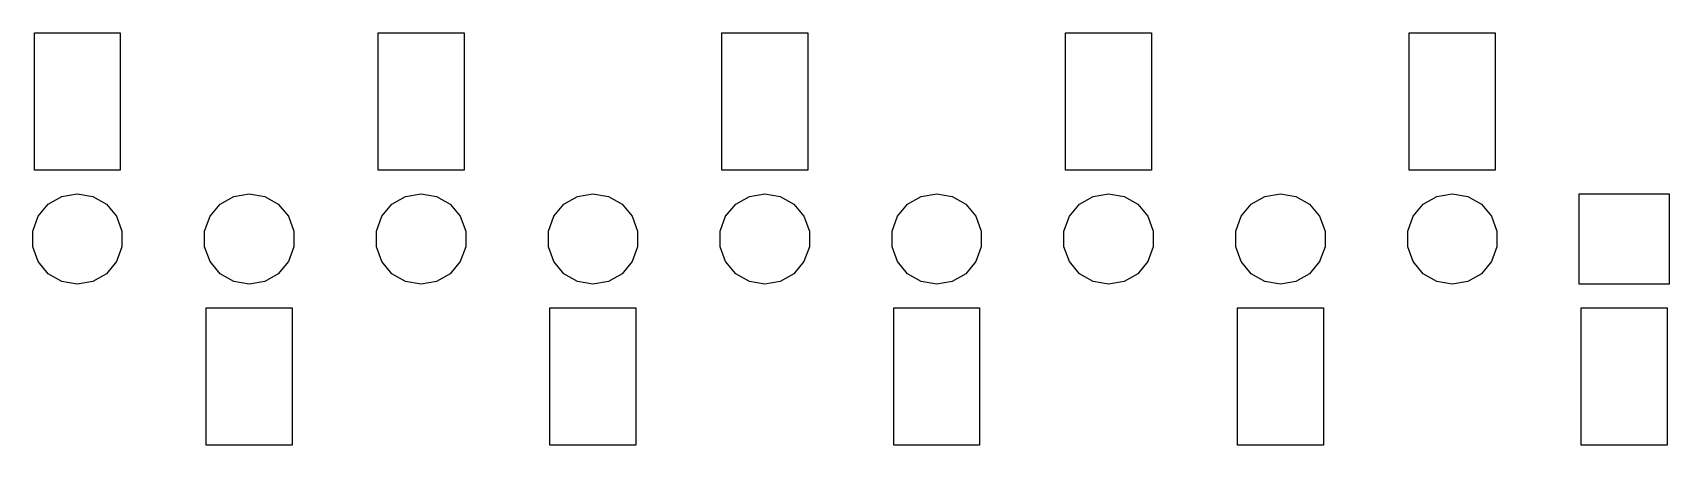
# Model space of a CAD drawing. Extents: x 129.5 to 148.5, y -110.4 to -83.6.
# Drawn here: x 129.48 to 148.53, y -110.4 to -105.6 of the extents above.
import ezdxf

# ---------------------------------------------------------------- set-up
doc = ezdxf.new("R2010")
doc.units = 0
doc.header["$MEASUREMENT"] = 0
doc.layers.add('BLACK', color=7, linetype='CONTINUOUS')

msp = doc.modelspace()

# ---------------------------------------------------------------- linework, layer by layer
at = {"layer": 'Black'}
for p, q in [((129.501, -107.201), (129.501, -105.601)), ((129.501, -105.601), (130.501, -105.601)), ((130.501, -105.601), (130.501, -107.201)), ((133.501, -107.201), (133.501, -105.601)), ((133.501, -105.601), (134.501, -105.601)), ((134.501, -105.601), (134.501, -107.201)), ((137.501, -107.201), (137.501, -105.601)), ((137.501, -105.601), (138.501, -105.601)), ((138.501, -105.601), (138.501, -107.201)), ((141.501, -107.201), (141.501, -105.601)), ((141.501, -105.601), (142.501, -105.601)), ((142.501, -105.601), (142.501, -107.201)), ((145.501, -107.201), (145.501, -105.601)), ((145.501, -105.601), (146.501, -105.601)), ((146.501, -105.601), (146.501, -107.201)), ((130.501, -107.201), (129.501, -107.201)), ((134.501, -107.201), (133.501, -107.201)), ((138.501, -107.201), (137.501, -107.201)), ((142.501, -107.201), (141.501, -107.201)), ((146.501, -107.201), (145.501, -107.201)), ((129.545, -107.737), (129.662, -107.597)), ((129.662, -107.597), (129.821, -107.506)), ((129.821, -107.506), (130.001, -107.474)), ((130.001, -107.474), (130.181, -107.506)), ((130.181, -107.506), (130.34, -107.597)), ((130.34, -107.597), (130.457, -107.737)), ((131.545, -107.737), (131.662, -107.597)), ((131.662, -107.597), (131.821, -107.506)), ((131.821, -107.506), (132.001, -107.474)), ((132.001, -107.474), (132.181, -107.506)), ((132.181, -107.506), (132.34, -107.597)), ((132.34, -107.597), (132.457, -107.737)), ((133.545, -107.737), (133.662, -107.597)), ((133.662, -107.597), (133.821, -107.506)), ((133.821, -107.506), (134.001, -107.474)), ((134.001, -107.474), (134.181, -107.506)), ((134.181, -107.506), (134.34, -107.597)), ((134.34, -107.597), (134.457, -107.737)), ((135.545, -107.737), (135.662, -107.597)), ((135.662, -107.597), (135.821, -107.506)), ((135.821, -107.506), (136.001, -107.474)), ((136.001, -107.474), (136.181, -107.506)), ((136.181, -107.506), (136.34, -107.597)), ((136.34, -107.597), (136.457, -107.737)), ((137.545, -107.737), (137.662, -107.597)), ((137.662, -107.597), (137.821, -107.506)), ((137.821, -107.506), (138.001, -107.474)), ((138.001, -107.474), (138.181, -107.506)), ((138.181, -107.506), (138.34, -107.597)), ((138.34, -107.597), (138.457, -107.737)), ((139.545, -107.737), (139.662, -107.597)), ((139.662, -107.597), (139.821, -107.506)), ((139.821, -107.506), (140.001, -107.474)), ((140.001, -107.474), (140.181, -107.506)), ((140.181, -107.506), (140.34, -107.597)), ((140.34, -107.597), (140.457, -107.737)), ((141.545, -107.737), (141.662, -107.597)), ((141.662, -107.597), (141.821, -107.506)), ((141.821, -107.506), (142.001, -107.474)), ((142.001, -107.474), (142.181, -107.506)), ((142.181, -107.506), (142.34, -107.597)), ((142.34, -107.597), (142.457, -107.737)), ((143.545, -107.737), (143.662, -107.597)), ((143.662, -107.597), (143.821, -107.506)), ((143.821, -107.506), (144.001, -107.474)), ((144.001, -107.474), (144.181, -107.506)), ((144.181, -107.506), (144.34, -107.597)), ((144.34, -107.597), (144.457, -107.737)), ((145.545, -107.737), (145.662, -107.597)), ((145.662, -107.597), (145.821, -107.506)), ((145.821, -107.506), (146.001, -107.474)), ((146.001, -107.474), (146.181, -107.506)), ((146.181, -107.506), (146.34, -107.597)), ((146.34, -107.597), (146.457, -107.737)), ((147.476, -108.526), (147.476, -107.476)), ((147.476, -107.476), (147.99, -107.476)), ((147.99, -107.476), (148.001, -107.474)), ((148.001, -107.474), (148.012, -107.476)), ((148.012, -107.476), (148.526, -107.476)), ((148.526, -107.476), (148.526, -108.526)), ((129.482, -107.909), (129.545, -107.737)), ((130.457, -107.737), (130.52, -107.909)), ((131.482, -107.909), (131.545, -107.737)), ((132.457, -107.737), (132.52, -107.909)), ((133.482, -107.909), (133.545, -107.737)), ((134.457, -107.737), (134.52, -107.909)), ((135.482, -107.909), (135.545, -107.737)), ((136.457, -107.737), (136.52, -107.909)), ((137.482, -107.909), (137.545, -107.737)), ((138.457, -107.737), (138.52, -107.909)), ((139.482, -107.909), (139.545, -107.737)), ((140.457, -107.737), (140.52, -107.909)), ((141.482, -107.909), (141.545, -107.737)), ((142.457, -107.737), (142.52, -107.909)), ((143.482, -107.909), (143.545, -107.737)), ((144.457, -107.737), (144.52, -107.909)), ((145.482, -107.909), (145.545, -107.737)), ((146.457, -107.737), (146.52, -107.909)), ((129.482, -108.092), (129.482, -107.909)), ((130.52, -107.909), (130.52, -108.092)), ((131.482, -108.092), (131.482, -107.909)), ((132.52, -107.909), (132.52, -108.092)), ((133.482, -108.092), (133.482, -107.909)), ((134.52, -107.909), (134.52, -108.092)), ((135.482, -108.092), (135.482, -107.909)), ((136.52, -107.909), (136.52, -108.092)), ((137.482, -108.092), (137.482, -107.909)), ((138.52, -107.909), (138.52, -108.092)), ((139.482, -108.092), (139.482, -107.909)), ((140.52, -107.909), (140.52, -108.092)), ((141.482, -108.092), (141.482, -107.909)), ((142.52, -107.909), (142.52, -108.092)), ((143.482, -108.092), (143.482, -107.909)), ((144.52, -107.909), (144.52, -108.092)), ((145.482, -108.092), (145.482, -107.909)), ((146.52, -107.909), (146.52, -108.092)), ((129.545, -108.264), (129.482, -108.092)), ((130.52, -108.092), (130.457, -108.264)), ((131.545, -108.264), (131.482, -108.092)), ((132.52, -108.092), (132.457, -108.264)), ((133.545, -108.264), (133.482, -108.092)), ((134.52, -108.092), (134.457, -108.264)), ((135.545, -108.264), (135.482, -108.092)), ((136.52, -108.092), (136.457, -108.264)), ((137.545, -108.264), (137.482, -108.092)), ((138.52, -108.092), (138.457, -108.264)), ((139.545, -108.264), (139.482, -108.092)), ((140.52, -108.092), (140.457, -108.264)), ((141.545, -108.264), (141.482, -108.092)), ((142.52, -108.092), (142.457, -108.264)), ((143.545, -108.264), (143.482, -108.092)), ((144.52, -108.092), (144.457, -108.264)), ((145.545, -108.264), (145.482, -108.092)), ((146.52, -108.092), (146.457, -108.264)), ((129.662, -108.405), (129.545, -108.264)), ((130.457, -108.264), (130.34, -108.405)), ((131.662, -108.405), (131.545, -108.264)), ((132.457, -108.264), (132.34, -108.405)), ((133.662, -108.405), (133.545, -108.264)), ((134.457, -108.264), (134.34, -108.405)), ((135.662, -108.405), (135.545, -108.264)), ((136.457, -108.264), (136.34, -108.405)), ((137.662, -108.405), (137.545, -108.264)), ((138.457, -108.264), (138.34, -108.405)), ((139.662, -108.405), (139.545, -108.264)), ((140.457, -108.264), (140.34, -108.405)), ((141.662, -108.405), (141.545, -108.264)), ((142.457, -108.264), (142.34, -108.405)), ((143.662, -108.405), (143.545, -108.264)), ((144.457, -108.264), (144.34, -108.405)), ((145.662, -108.405), (145.545, -108.264)), ((146.457, -108.264), (146.34, -108.405)), ((129.821, -108.496), (129.662, -108.405)), ((130.001, -108.528), (129.821, -108.496)), ((130.181, -108.496), (130.001, -108.528)), ((130.34, -108.405), (130.181, -108.496)), ((131.821, -108.496), (131.662, -108.405)), ((132.001, -108.528), (131.821, -108.496)), ((132.181, -108.496), (132.001, -108.528)), ((132.34, -108.405), (132.181, -108.496)), ((133.821, -108.496), (133.662, -108.405)), ((134.001, -108.528), (133.821, -108.496)), ((134.181, -108.496), (134.001, -108.528)), ((134.34, -108.405), (134.181, -108.496)), ((135.821, -108.496), (135.662, -108.405)), ((136.001, -108.528), (135.821, -108.496)), ((136.181, -108.496), (136.001, -108.528)), ((136.34, -108.405), (136.181, -108.496)), ((137.821, -108.496), (137.662, -108.405)), ((138.001, -108.528), (137.821, -108.496)), ((138.181, -108.496), (138.001, -108.528)), ((138.34, -108.405), (138.181, -108.496)), ((139.821, -108.496), (139.662, -108.405)), ((140.001, -108.528), (139.821, -108.496)), ((140.181, -108.496), (140.001, -108.528)), ((140.34, -108.405), (140.181, -108.496)), ((141.821, -108.496), (141.662, -108.405)), ((142.001, -108.528), (141.821, -108.496)), ((142.181, -108.496), (142.001, -108.528)), ((142.34, -108.405), (142.181, -108.496)), ((143.821, -108.496), (143.662, -108.405)), ((144.001, -108.528), (143.821, -108.496)), ((144.181, -108.496), (144.001, -108.528)), ((144.34, -108.405), (144.181, -108.496)), ((145.821, -108.496), (145.662, -108.405)), ((146.001, -108.528), (145.821, -108.496)), ((146.181, -108.496), (146.001, -108.528)), ((146.34, -108.405), (146.181, -108.496)), ((147.99, -108.526), (147.476, -108.526)), ((148.001, -108.528), (147.99, -108.526)), ((148.012, -108.526), (148.001, -108.528)), ((148.526, -108.526), (148.012, -108.526)), ((131.501, -110.401), (131.501, -108.801)), ((131.501, -108.801), (132.501, -108.801)), ((132.501, -108.801), (132.501, -110.401)), ((135.501, -110.401), (135.501, -108.801)), ((135.501, -108.801), (136.501, -108.801)), ((136.501, -108.801), (136.501, -110.401)), ((139.501, -110.401), (139.501, -108.801)), ((139.501, -108.801), (140.501, -108.801)), ((140.501, -108.801), (140.501, -110.401)), ((143.501, -110.401), (143.501, -108.801)), ((143.501, -108.801), (144.501, -108.801)), ((144.501, -108.801), (144.501, -110.401)), ((147.501, -110.401), (147.501, -108.801)), ((147.501, -108.801), (148.501, -108.801)), ((148.501, -108.801), (148.501, -110.401)), ((132.501, -110.401), (131.501, -110.401)), ((136.501, -110.401), (135.501, -110.401)), ((140.501, -110.401), (139.501, -110.401)), ((144.501, -110.401), (143.501, -110.401)), ((148.501, -110.401), (147.501, -110.401))]:
    msp.add_line(p, q, dxfattribs=at)

doc.saveas('drawing.dxf')
